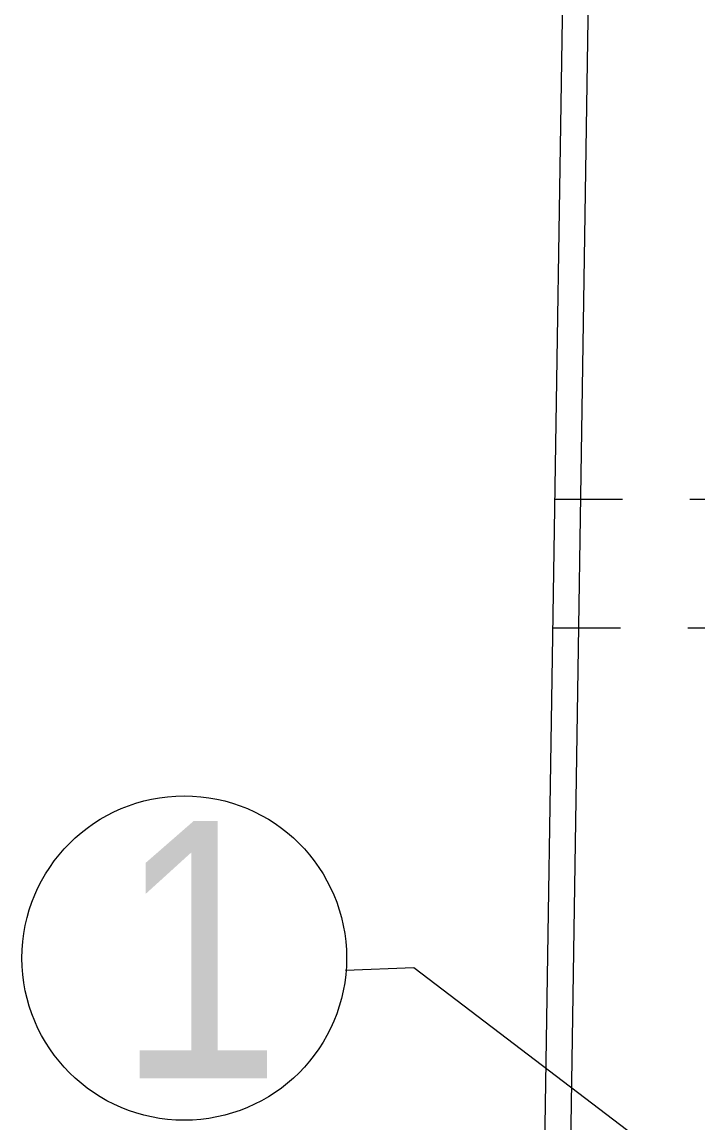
# Model space of a CAD drawing. Header units: inches. Extents: x 245672 to 1592568, y 1207716 to 2415717.
# Drawn here: x 612673.206 to 612674.207, y 1207756.938 to 1207758.569 of the extents above; entities that cross this region are included whole.
import ezdxf

# ---------------------------------------------------------------- set-up
doc = ezdxf.new("R2010")
doc.units = ezdxf.units.IN
doc.header["$MEASUREMENT"] = 0
doc.linetypes.add('DUONGKHUAT', pattern=[2.7, 2, -0.7])
doc.layers.add('A', color=7, linetype='Continuous', lineweight=18)
doc.layers.add('KHUNG 1', color=7, linetype='Continuous', lineweight=15)
doc.styles.add('KYTHUAT02', font='', dxfattribs={"height": 24})
doc.styles.get('KYTHUAT02').set_extended_font_data('VNI-Helve-Condense')

# ---------------------------------------------------------------- blocks, each defined once
blk = doc.blocks.new('CT MONG TRU')
at = {"color": 7}
blk.add_line((-66.02, 1650.15), (-61.54, 1939.6), dxfattribs=at)
at = {"color": 7, "linetype": 'DUONGKHUAT', "lineweight": 5, "ltscale": 0.03}
for p, q in [((-67.41, 1765.67), (67.41, 1765.67)), ((-67.66, 1749.78), (67.66, 1749.78))]:
    blk.add_line(p, q, dxfattribs=at)
at = {"color": 7, "lineweight": 5}
for p, q in [((-84.83, 1707.78), (-93.28, 1707.46)), ((-45.6, 1677.94), (-84.83, 1707.78))]:
    blk.add_line(p, q, dxfattribs=at)
at = {"color": 7, "linetype": 'Continuous', "lineweight": 9}
blk.add_circle((-113.18, 1709), 20.04, dxfattribs=at)
at = {"layer": 'A', "linetype": 'Continuous', "ltscale": 16}
blk.add_line((-75.48, 1245.27), (-64.73, 1938.8), dxfattribs=at)
at = {"color": 7, "insert": (-121.45, 1725.93), "char_height": 31.78, "width": 23.8351, "attachment_point": 1, "style": 'KYTHUAT02'}
blk.add_mtext('1', dxfattribs=at)

msp = doc.modelspace()

# ---------------------------------------------------------------- block references
at = {"layer": 'KHUNG 1', "color": 200, "xscale": 0.01199999998882411, "yscale": 0.01199999998882411, "zscale": 0.01199999998882411}
msp.add_blockref('CT MONG TRU', (612674.8042, 1207736.6731), dxfattribs=at)

doc.saveas('drawing.dxf')
